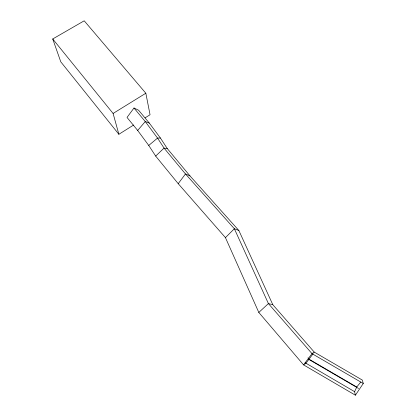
<?xml version="1.0" encoding="UTF-8"?>
<svg xmlns="http://www.w3.org/2000/svg" width="416" height="416" viewBox="0 0 416 416"><rect width="100%" height="100%" fill="white"/><g stroke="black" fill="none" stroke-linecap="round" stroke-linejoin="round"><path stroke-width="0.62" d="M355.389 395.2L363.272 383.495L362.362 380.104L314.252 352.102L272.808 304.689L238.857 230.5L189.992 175.916L167.3 148.595L160.399 138.008L149.328 123.11L138.606 110.24L133.994 107.999L127.026 117.442L137.675 130.442L148.736 145.444L155.672 156.073L178.22 183.674L225.441 237.624L258.809 312.447L303.592 364.9L355.389 395.2L354.598 391.659L356.751 387.015L360.76 382.08M313.18 353.642L305.973 363.236L303.592 364.9L311.979 353.616L314.252 352.102M178.22 183.674L185.479 173.95L164.055 148.091L157.544 138.102L145.257 121.55L133.994 107.999M137.675 130.442L145.257 121.55L149.328 123.11M225.441 237.624L234.359 228.743L238.857 230.5M155.672 156.073L164.055 148.091L167.3 148.595M258.809 312.447L268.414 303.586L272.808 304.689M148.736 145.444L157.544 138.102L160.399 138.008M145.127 117.827L150.051 114.743L145.834 93.236L84.204 20.8L52.728 38.969L60.783 61.828L118.867 134.28L133.64 125.024M118.867 134.28L113.095 113.448L145.834 93.236M189.992 175.916L185.479 173.95L234.359 228.743L268.414 303.586L311.979 353.616L363.272 383.495M356.751 387.015L309.249 359.294L307.986 357.833M308.35 359.148L358.576 388.466M354.598 391.659L305.973 363.236L305.126 362.248M52.728 38.969L113.095 113.448"/></g></svg>
